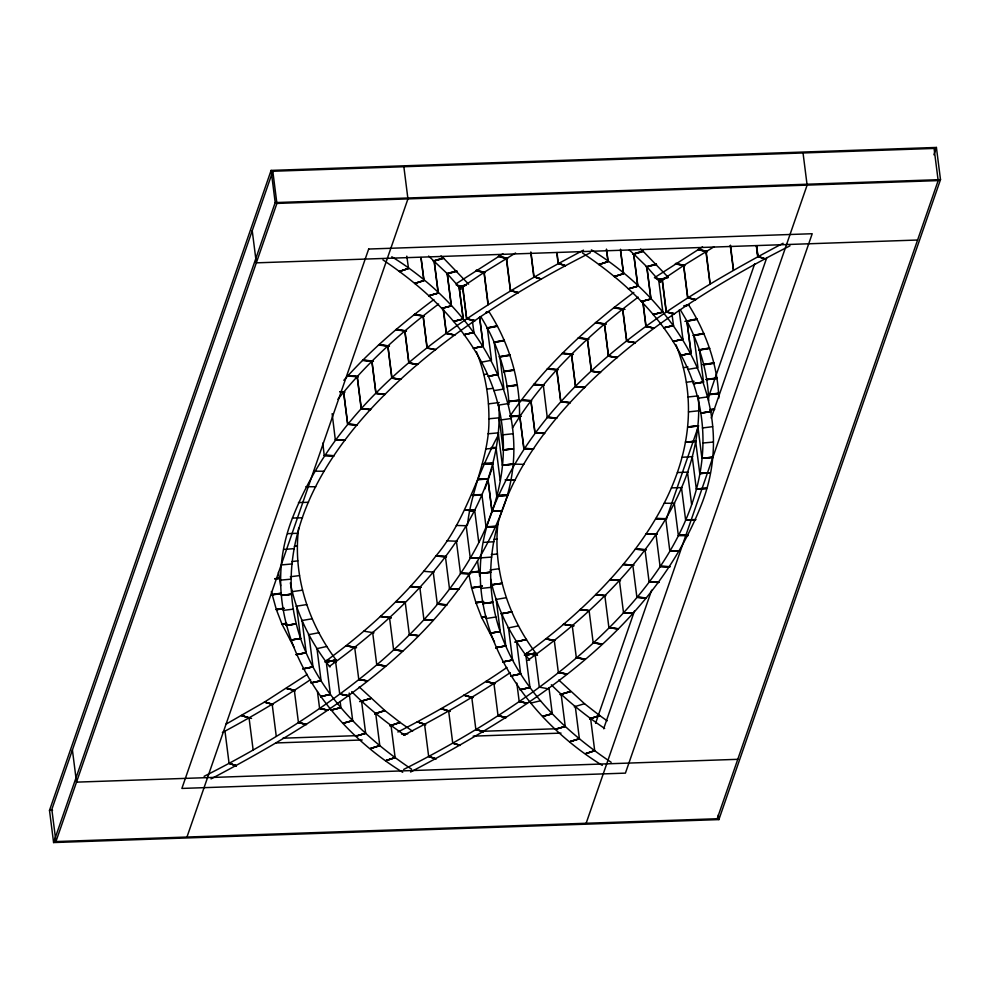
<?xml version="1.0" encoding="UTF-8"?>
<svg xmlns="http://www.w3.org/2000/svg" width="990" height="990" viewBox="0 0 990 990"><rect width="100%" height="100%" fill="white"/><g stroke="black" fill="none" stroke-linecap="round" stroke-linejoin="round"><path stroke-width="1.49" d="M325.858 662.36L336.055 659.872C307.977 622.475 292.607 574.707 298.695 527.893M467.528 524.836C471.129 488.726 489.778 455.586 488.911 418.77C489.06 395.864 485.063 372.859 476.363 351.623M602.279 765.394C517.523 713.258 452.69 611.87 492.005 511.261C542.037 383.081 666.629 304.734 783.09 243.268M537.545 655.38C508.786 618.453 492.847 570.945 497.859 524.032M485.991 312.308L489.097 311.862C508.699 342.726 520.134 378.997 519.527 415.701L510.333 416.79M524.316 655.071C618.552 587.169 725.398 470.126 675.96 344.743M484.877 489.011L491.758 469.136M211.006 778.907C327.443 717.453 451.997 639.132 502.054 511.001L502.116 510.828C541.382 410.231 476.536 308.892 391.805 256.769M49.5 810.377L271.112 170.404L936.404 147.448L940.5 179.623L718.889 819.596L53.596 842.552L49.5 810.377L52.581 810.278M272.807 171.258L51.827 809.399L55.923 841.562L717.193 818.742L938.173 180.601L934.077 148.438L272.807 171.258L276.903 203.42L55.923 841.562M53.596 842.552L275.195 202.579L271.112 170.404M186.962 837.045L407.942 198.903L403.858 166.728M595.572 723.294L634.479 610.966M666.295 519.057L698.631 425.7M708.221 397.98L754.702 263.773M603.64 728.764L651.63 590.189M711.228 418.052L766.792 257.598M586.142 823.272L807.122 185.13L803.038 152.955M933.879 154.762L936.404 147.448M324.732 661.951C366.053 631.645 404.712 597.032 435.798 556.095C465.894 520.579 476.536 474.643 498.539 434.684M410.59 772.014C527.051 710.548 651.643 632.202 701.675 504.021C740.99 403.4 676.17 302.012 591.401 249.876M583.506 250.148C467.045 311.615 342.453 389.961 292.421 518.141C253.094 618.762 317.926 720.151 402.695 772.287M512.412 428.076C544.339 376.014 589.718 333.618 638.204 297.136M633.81 292.434L633.476 292.669C586.773 327.405 543.064 367.364 510.234 415.775L520.926 416.233M337.936 399.242C366.733 362.909 401.618 331.798 438.62 304.029M343.839 380.308C370.656 350.076 401.532 323.668 433.892 299.549M460.016 288.573L484.023 272.411L515.555 253.007M659.6 281.68L683.62 265.53L713.864 246.881M456.043 283.821L502.92 253.787M654.402 277.757L702.516 246.894M225.732 724.334L264.478 702.083L307.308 674.376M397.881 731.994C435.513 712.788 472.044 691.391 506.905 667.495M406.791 256.163L408.536 268.55L399.391 271.47L408.35 268.414M606.561 249.406L608.12 261.657L598.975 264.578L607.947 261.533M359.197 686.924L384.937 710.597L400.084 722.428L390.171 725.806L400.084 722.428L412.607 731.251M589.755 718.913L599.68 715.547L607.192 720.831M585.734 753.749L594.705 750.692L590.609 718.53M399.391 271.47L408.449 268.488M598.975 264.578L608.033 261.595L606.387 249.282M589.656 718.839L599.68 715.547L584.533 703.717L558.781 680.031M585.647 753.687L594.705 750.692L585.56 753.613M421.084 257.672L424.005 280.653L414.699 283.437L423.844 280.517M620.482 249.257L623.601 273.76L614.295 276.544L623.44 273.624M374.826 713.827L384.937 710.597L374.653 713.679M389.973 725.658L400.084 722.428M385.976 760.506L395.121 757.585L391.025 725.423M584.533 703.717L574.237 706.786M589.57 718.777L599.68 715.547M570.24 741.659L579.385 738.738L575.301 706.563M414.699 283.437L423.93 280.578L420.923 257.536M614.295 276.544L623.514 273.698L620.507 250.656M374.74 713.753L384.937 710.597M570.166 741.584L579.385 738.738L570.079 741.522M433.014 261.026L443.297 257.945M434.214 260.939L438.31 293.114L428.856 295.762L438.162 292.978L434.065 260.803M632.598 254.145L642.881 251.064M629.306 250.124L633.736 253.985L637.894 286.221L628.44 288.87L637.746 286.085L633.662 253.923M360.657 701.489L370.941 698.408L359.593 701.588M356.338 736.077L365.657 733.293L361.56 701.13M370.495 748.403L379.801 745.619L375.705 713.456M560.253 694.596L570.537 691.515L560.6 694.299M555.935 729.197L565.24 726.413L561.144 694.238M434.635 260.729L443.532 258.155L468.604 284.167M428.856 295.762L438.236 293.04M632.746 254.269L643.116 251.262L668.201 277.274L658.127 279.91L668.399 277.497M628.44 288.87L637.82 286.147M360.57 701.415L370.941 698.408M560.167 694.522L570.537 691.515M555.86 729.123L565.24 726.413L555.786 729.061M433.818 261.15L443.743 258.365M446.639 273.673L456.563 270.889M633.402 254.257L643.339 251.472M461.117 289.315L447.257 273.685L451.403 305.922L441.812 308.422L451.267 305.774L447.183 273.611L428.621 256.063M646.223 266.793L656.16 264.008M633.736 253.985L646.841 266.793L650.999 299.029L641.409 301.542L650.863 298.893L646.767 266.718M343.233 723.282L352.688 720.621L349.173 693.049M446.775 273.809L456.786 271.099M441.812 308.422L451.341 305.848M656.37 264.219L646.371 266.929L656.568 264.429M641.409 301.542L650.937 298.955M446.898 273.945L456.972 271.31M458.531 286.803L465.733 284.922M453.581 321.416L463.171 318.916L459.075 286.741L463.295 319.052L453.581 321.416L463.233 318.99M658.672 279.861L662.879 312.172L653.165 314.535L662.755 312.023M331.328 710.139L340.919 707.627L340.139 701.502M540.515 700.747L530.801 703.11M542.681 716.253L552.271 713.74L548.967 687.704M458.667 286.939L465.906 285.108M653.165 314.535L662.83 312.098M331.266 710.065L340.919 707.627L331.204 709.991M458.778 287.088L466.067 285.306M658.362 280.195L665.651 278.425M472.478 321.639L473.95 332.504L464.124 334.719L473.839 332.355M672.062 314.746L673.534 325.623L663.708 327.839L673.423 325.475M320.661 696.7L330.375 694.337L326.292 662.162M525.455 655.467L535.652 652.992L525.331 655.318M464.124 334.719L473.901 332.43M663.708 327.839L673.485 325.549M320.599 696.626L330.375 694.337L320.55 696.552M525.393 655.392L535.652 652.992M479.606 317.072L483.355 346.253L473.43 348.319L483.256 346.104L479.556 316.998M684.115 305.749L688.681 304.982C706.229 332.875 717.688 365.038 718.827 398.129M679.152 310.105L682.939 339.36L673.027 341.426L682.852 339.211M316.54 648.759L326.849 646.433M516.124 641.866L526.445 639.54L516.025 641.718M510.828 676.071L520.653 673.856L516.57 641.681M520.146 689.659L529.972 687.444L525.876 655.281M486.127 312.506L489.097 311.862M473.43 348.319L483.306 346.178M684.238 305.947L688.681 304.982M673.027 341.426L682.902 339.285M514.59 642.114L526.445 639.54M486.251 312.716L489.233 312.098M486.783 327.975L497.203 325.797M684.35 306.133L688.817 305.205M481.499 362.179L491.498 360.261L487.328 327.938M684.894 321.391L696.799 318.916M708.667 400.715C707.986 372.933 699.806 345.671 686.961 321.131L691.094 353.381L681.095 355.286L691.008 353.22L686.924 321.057L680.316 309.721M318.879 632.721L308.373 634.726M508.043 628.007L518.463 625.841M311.145 682.803L321.069 680.736L316.973 648.574M502.673 662.062L512.585 659.996L508.501 627.821M486.87 328.123L497.339 326.032M686.466 321.23L696.923 319.139M681.095 355.286L691.057 353.294M486.944 328.272L497.45 326.267M493.676 342.231L504.182 340.226M686.54 321.379L697.034 319.374M693.272 335.338L703.766 333.333M494.22 342.206L498.378 374.529L488.305 376.287L498.304 374.381M687.902 369.394L697.962 367.649L693.804 335.325M282.138 624.504L286.642 623.638M312.147 618.762L301.566 620.606M481.722 617.611L486.226 616.758M501.237 613.887L511.731 611.882L501.163 613.726M303.002 668.795L313.001 666.876L308.905 634.714M495.78 647.794L505.779 645.876L501.695 613.713M493.75 342.379L504.294 340.449M693.346 335.486L703.89 333.568M488.305 376.287L498.341 374.455M271.359 591.575L276.358 609.605L282.026 624.269L286.543 623.44M468.889 574.472L471.599 587.85L475.955 602.724L481.61 617.376L486.127 616.56M501.188 613.8L511.731 611.882M493.812 342.528L504.38 340.684M499.294 356.722L509.862 354.878M693.408 335.647L703.977 333.803M698.878 349.829L709.459 347.985M493.849 390.629L503.972 389.033L499.826 356.709M699.41 349.817L703.556 382.152L693.433 383.736L703.506 381.992M276.458 609.84L284.006 608.528M306.665 604.581L296.035 606.251M281.927 624.034L286.469 623.242M476.042 602.96L483.59 601.648M495.681 599.532L506.249 597.7M290.59 640.184L300.651 638.426L296.567 606.264M481.524 617.141L486.053 616.349M296.121 654.526L306.195 652.769L302.099 620.606M490.174 633.291L500.247 631.533L496.151 599.371M499.356 356.87L509.961 355.113M698.94 349.99L709.545 348.22M693.433 383.736L703.531 382.066M276.358 609.605L283.932 608.355M475.955 602.724L483.528 601.462M490.149 633.216L500.247 631.533L490.124 633.13M499.393 357.031L510.023 355.348M483.875 374.529L486.919 374.096M503.613 371.423L514.243 369.74M698.99 350.138L709.62 348.468M683.459 367.649L688.038 367.005M703.209 364.53L713.84 362.86M498.118 405.182L508.241 403.586M697.702 398.302L707.862 396.866M272.077 594.978L281.185 593.542M302.445 590.189L291.778 591.698M276.297 609.37L283.882 608.169M471.661 588.085L482.291 586.414M491.411 584.979L502.041 583.296L491.362 584.805M286.271 625.47L296.394 623.873L286.221 625.309M475.881 602.477L481.957 601.524M485.855 618.577L495.978 616.98M503.663 371.572L514.317 369.988M703.246 364.691L713.901 363.095M272.002 594.73L281.135 593.369M471.599 587.85L482.254 586.253M491.387 584.892L502.041 583.296M286.246 625.383L296.394 623.873M503.687 371.733L514.367 370.235M486.82 389.12L492.933 388.352M506.645 386.323L517.312 384.813M703.284 364.852L713.951 363.342M686.416 382.227L694.052 381.274M706.229 379.43L716.909 377.933M501.101 419.933L511.261 418.498M710.882 411.766L700.685 413.04L710.845 411.605M275.096 579.051L279.675 578.395M299.5 575.598L290.317 576.749M271.953 594.495L281.098 593.196M470.114 572.802L479.259 571.515M489.939 570.005L499.084 568.718M293.399 609.122L283.214 610.397M471.549 587.602L482.217 586.092M482.835 603.677L492.995 602.242L482.798 603.504M506.682 386.471L517.362 385.061M706.266 379.591L716.958 378.168M700.685 413.04L710.87 411.692M275.059 578.853L279.638 578.247M470.064 572.579L479.234 571.354M482.811 603.591L492.995 602.242M506.694 386.632L517.399 385.308M488.503 403.871L499.207 402.534M508.377 401.396L519.082 400.059M706.291 379.752L716.983 378.415M688.1 396.978L697.282 395.988M707.961 394.503L718.666 393.166M502.796 434.845L512.993 433.744M702.393 427.965L712.577 426.69M291.704 561.615L297.817 560.847M275.034 578.655L279.626 578.086M497.401 553.967L491.288 554.623M281.519 595.473L291.704 594.21L281.507 595.312M470.04 572.344L479.21 571.193M491.288 587.317L481.091 588.431M508.39 401.544L519.107 400.307M707.986 394.664L718.691 393.414M281.507 595.398L291.704 594.21M508.402 401.717L519.107 400.554M707.986 394.824L718.703 393.661M488.911 418.77L499.628 417.78M510.333 416.443L519.515 415.454M688.508 411.877L699.212 410.726M709.929 409.563L714.52 409.056M513.414 448.804L503.205 449.918L499.121 417.743M702.801 443.025L712.998 442.085M294.339 546.282L297.408 545.948M493.936 539.402L496.992 539.067M291.295 579.138L281.098 580.078M480.682 573.359L490.879 572.257L480.682 573.198M510.345 416.617L519.527 415.701M709.929 409.736L714.52 409.278M480.682 573.272L490.879 572.257M709.917 409.91L714.508 409.489M488.045 433.793L498.762 432.816M698.334 426.096L687.642 426.913L698.346 425.923M712.119 457.281L701.922 458.221L697.839 426.059M281.964 564.882L292.161 563.941M491.758 557.061L481.573 557.828M687.642 426.913L698.346 426.009M485.917 448.928L496.609 448.124M696.156 441.416L685.501 442.047L696.193 441.231M512.523 464.335L502.338 465.102L498.242 432.939M709.941 472.75L699.769 473.529L695.673 441.354M469.446 511.211L474.037 510.865M284.142 549.413L294.327 548.646M493.911 541.753L483.764 542.359M685.501 442.047L696.18 441.317M469.483 510.964L474.062 510.654M493.119 463.704L482.501 464.149L493.168 463.518M682.098 457.269L692.752 456.637M472.948 495.483L482.081 494.95M506.88 495.198L496.733 495.804L492.636 463.629M469.545 510.704L474.111 510.432M297.767 533.251L287.669 533.684M487.216 526.965L497.364 526.371M482.501 464.149L493.144 463.605M473.01 495.235L482.13 494.765M477.762 479.692L488.441 478.987L477.935 479.185M677.42 472.552L688.038 472.094M473.084 494.975L482.18 494.592M706.427 488.478L696.317 488.911L692.233 456.749M302.495 517.795L292.446 518.055M487.946 478.999L492.005 511.261L502.116 510.828M275.195 202.579L940.5 179.623M276.903 203.42L938.173 180.601M917.594 240.026L256.323 262.845L252.227 230.682M477.836 479.432L488.417 479.073M492.005 511.261L502.091 510.914L491.981 511.347L487.884 479.172M282.905 738.193L356.87 735.644M401.544 734.097L407.707 733.887M483.207 731.276L555.613 728.776M275.888 742.946L362.204 739.976M473.171 736.139L561.021 733.107M737.773 759.318L76.502 782.137L72.406 749.975M483.863 463.852L492.909 463.617M671.492 487.884L682.048 487.6M471.908 494.765L482.378 494.666M508.08 495.408L498.106 495.507M298.448 502.561L308.496 502.301M695.648 519.601L685.6 519.874L681.504 487.699M483.962 463.592L492.971 463.444M491.263 447.987L495.755 447.95M484.085 463.345L493.057 463.258M505.37 479.977L515.345 479.89L505.457 479.804M315.748 486.771L305.861 486.696M664.315 503.229L674.697 503.316M475.101 510.196L464.731 510.122L475.2 510.023M495.99 526.668L486.016 526.754L481.92 494.592M688.31 535.305L678.336 535.392L674.252 503.229M491.387 447.74L495.854 447.728M505.407 479.89L515.345 479.89M464.731 510.122L475.15 510.11M688.273 535.38L678.336 535.392L688.223 535.466M491.523 447.48L495.965 447.517M523.859 464.36L514.07 464.112M314.375 471.178L324.262 471.252M666.716 518.859L655.9 518.587L666.282 518.661M456.303 525.467L467.119 525.752M679.709 550.997L669.822 550.91L665.738 518.748M655.9 518.587L666.233 518.76M679.672 551.083L669.822 550.91L679.61 551.17M509.887 416.283L520.703 416.555M519.849 416.283L523.933 448.445L533.61 448.866L523.821 448.618L519.787 416.357M324.349 455.326L334.014 455.746L324.237 455.499L322.789 443.075M656.939 534.377L646.247 533.919L657.063 534.192M446.663 540.8L457.343 541.27M480.026 558.051L470.238 557.803L466.142 525.64M669.859 566.664L660.07 566.416L655.986 534.254M510.048 416.023L520.814 416.394M523.871 448.532L533.61 448.866M324.287 455.412L334.014 455.746M646.247 533.919L657.001 534.291M521.099 400.48L531.791 400.95M530.888 400.727L534.922 432.989L544.587 433.41L535.046 432.816L530.962 400.653M335.462 439.696L345.003 440.29L335.325 439.869L332.145 413.659M645.938 549.858L635.382 549.202L646.074 549.673M446.341 556.739L435.798 556.095L446.49 556.553M470.151 573.717L460.486 573.309L456.39 541.134M658.758 582.293L649.093 581.873L644.997 549.71M521.272 400.232L530.38 400.703M534.984 432.902L544.587 433.41M335.387 439.783L345.003 440.29M635.382 549.202L646.012 549.759M435.798 556.095L446.416 556.652M533.536 384.751L544.092 385.395M521.482 399.972L530.516 400.529M339.978 392.003L344.495 392.288M543.3 385.085L547.247 417.421L556.788 418.003L547.383 417.248M343.703 391.966L347.725 424.215L357.204 424.896L347.651 424.302L343.567 392.139M623.316 564.436L633.798 565.179L623.316 564.436L632.363 564.993M423.732 571.317L434.127 572.158M646.433 597.861L636.892 597.267L632.796 565.104M459.038 589.347L449.497 588.765L445.413 556.59M446.849 604.754L437.308 604.16L433.212 571.997M533.746 384.491L544.215 385.234M340.139 391.805L344.631 392.127M547.309 417.335L556.788 418.003M347.725 424.215L357.204 424.896M646.371 597.948L636.892 597.267L646.297 598.034M446.775 604.828L437.308 604.16L446.7 604.915M547.21 369.097L557.605 369.938M533.969 384.244L544.351 385.073M347.614 375.99L358.009 376.819M560.934 401.767L570.178 402.695L560.773 401.94L556.689 369.777M340.312 391.607L344.768 391.966M357.254 376.485L361.338 408.66L370.594 409.588L361.189 408.821L357.167 376.571M620.297 580.598L610.075 579.571L620.47 580.412M420.713 587.478L410.491 586.464L420.886 587.293M632.907 613.342L623.502 612.587L619.406 580.412M547.433 368.849L557.741 369.777M347.837 375.73L358.157 376.658M570.178 402.695L560.847 401.853L556.838 369.604M361.263 408.746L370.594 409.588M610.075 579.571L620.396 580.499M410.491 586.464L420.8 587.392M632.833 613.429L623.502 612.587L632.746 613.515M562.085 353.554L572.307 354.581M547.668 368.589L557.89 369.617M362.489 360.447L372.71 361.461M571.577 354.234L575.586 386.484L584.756 387.498L575.499 386.57L571.416 354.395M348.084 375.482L358.306 376.509M376.076 393.29L385.16 394.379L375.915 393.451L371.819 361.288M604.754 595.708L595.671 594.606L605.892 595.634M405.157 602.588L396.074 601.499L404.836 602.378M618.181 628.712L608.924 627.784L604.841 595.621L595.671 594.606M433.162 620.396L423.906 619.468L419.822 587.305M562.32 353.306L573.024 354.482M362.736 360.187L373.428 361.375M575.586 386.484L584.756 387.498M385.16 394.379L375.99 393.364L371.993 361.115M396.074 601.499L405.244 602.502L409.34 634.677L418.424 635.766M618.094 628.798L608.924 627.784L618.008 628.885M578.135 338.147L587.218 339.236M562.58 353.059L573.173 354.333M378.539 345.027L389.144 346.302M591.575 371.163L600.485 372.413L591.401 371.324L587.305 339.162M362.996 359.939L372.079 361.041M387.894 345.881L391.99 378.044L400.888 379.306L391.805 378.205L387.808 345.956M602.106 644.119L593.196 642.869L589.112 610.694L580.115 609.518L589.199 610.62M390.914 617.871L380.519 616.411L391.124 617.686M602.279 643.958L593.196 642.869L602.192 644.045M402.695 650.838L393.612 649.749L389.515 617.587M578.395 337.899L587.392 339.075M600.485 372.413L591.488 371.238L587.478 338.988M378.799 344.78L389.305 346.154M391.892 378.131L400.888 379.306M580.115 609.518L589.112 610.694M380.519 616.411L391.025 617.785M402.608 650.925L393.612 649.749L402.522 651.012M595.349 322.889L604.259 324.138M578.667 337.652L589.062 339.112M608.627 356.066L617.339 357.489L608.442 356.227L604.346 324.064M395.765 329.769L406.147 331.242M379.083 344.532L389.466 346.005M409.043 362.959L417.755 364.37L408.845 363.12L404.762 330.945M573.594 625.94L563.434 624.282L573.829 625.754M363.85 631.175L374.01 632.833M385.654 665.936L376.745 664.674L372.661 632.511M595.634 322.641L605.905 324.2M617.339 357.489L608.528 356.153L604.543 323.903M396.037 329.522L406.321 331.093M417.755 364.37L408.944 363.033L404.947 330.784M563.434 624.282L573.717 625.853M385.555 666.023L376.745 664.674L385.457 666.097M613.701 307.803L623.873 309.462M595.931 322.394L606.09 324.052M622.611 309.053L626.608 341.303L635.32 342.726L626.806 341.142L622.722 308.979M414.117 314.684L424.277 316.342M396.334 329.286L406.506 330.945M554.672 640.555L545.651 638.884L554.375 640.307M585.053 659.216L576.341 657.793L572.245 625.63M567.072 673.98L558.36 672.557L554.276 640.382M356.573 647.72L346.067 645.765L356.227 647.423M367.488 680.86L358.776 679.437L354.68 647.274M613.998 307.556L624.64 309.412M626.707 341.228L635.32 342.726M414.414 314.436L423.534 316.033M427.111 348.109L435.724 349.618L427.222 348.035L423.126 315.86L427.012 348.195M545.651 638.884L554.784 640.468M346.067 645.765L355.187 647.361M367.389 680.947L358.776 679.437L367.278 681.021M614.32 307.321L624.826 309.276M642.968 301.913L646.086 326.415L654.378 328.16L645.876 326.576L642.857 301.987M414.723 314.201L423.732 315.872M443.384 308.793L446.391 333.382L454.794 335.041L446.28 333.457L443.161 308.954M535.59 655.133L526.804 653.289L535.813 654.972M547.804 688.706L539.303 687.122L535.206 654.959M335.994 662.025L327.22 660.182L336.229 661.852M348.22 695.586L339.706 694.015L335.622 661.84M645.975 326.49L654.378 328.16M446.391 333.382L454.794 335.041M526.804 653.289L535.701 655.058M327.22 660.182L336.117 661.939M348.109 695.673L339.706 694.015L347.997 695.747M656.642 278.846L662.496 280.071M666.443 311.899L674.499 313.793L666.208 312.06L662.124 279.885M458.519 286.036L462.912 286.964M466.847 318.792L474.915 320.686L466.624 318.941L462.528 286.778M527.472 703.222L519.181 701.477L516.842 683.1M327.876 710.115L319.584 708.37L317.443 691.515M655.491 278.314L662.706 279.923M674.499 313.793L666.32 311.974L662.347 279.737M457.343 285.516L463.122 286.803M474.915 320.686L466.736 318.867L462.763 286.617M527.361 703.308L519.181 701.477L527.237 703.383M327.764 710.189L319.584 708.37L327.653 710.263M675.316 263.786L683.855 265.79M655.826 278.091L662.941 279.762M683.744 265.444L687.827 297.619L695.661 299.673L687.592 297.767L683.62 265.53M475.732 270.666L484.271 272.683M456.229 284.984L463.345 286.654M494.79 683.781L485.979 681.466L494.517 683.484M506.088 717.515L498.019 715.609L493.936 683.447M295.193 690.661L286.395 688.359L294.933 690.364M675.675 263.55L684.61 265.778M687.716 297.693L695.661 299.673M476.079 270.431L485.026 272.658M485.979 681.466L494.926 683.694M505.977 717.589L498.019 715.609L505.853 717.663M286.395 688.359L295.329 690.574M697.95 249.591L706.761 251.906M676.034 263.315L684.845 265.629M498.366 256.484L507.165 258.786M476.45 270.208L485.249 272.51M510.654 290.466L518.228 292.681L510.407 290.627L506.311 258.452M472.589 697.678L464.062 695.19L472.874 697.505M483.689 731.548L475.868 729.494L471.772 697.319M273.005 704.558L264.478 702.083L273.277 704.397M306.257 724.556L298.435 722.502L294.339 690.327M698.321 249.356L706.984 251.757M498.725 256.249L507.4 258.65M518.228 292.681L510.518 290.54L506.558 258.303M464.062 695.19L472.737 697.591M483.565 731.622L475.868 729.494L483.442 731.697M264.478 702.083L273.141 704.472M698.693 249.133L707.219 251.621M499.108 256.026L507.635 258.501M530.925 252.203L534.043 276.717L541.357 279.069L533.783 276.853L530.788 252.277M449.967 711.476L441.193 708.654L449.72 711.142M460.313 745.309L452.727 743.106L448.643 710.931M250.383 718.369L241.597 715.547L251.547 718.443M533.907 276.779L541.357 279.069M441.193 708.654L449.571 711.216M460.177 745.383L452.727 743.106L460.053 745.458M241.597 715.547L249.975 718.109M756.607 245.631L757.969 256.361L765.023 258.848L757.709 256.497L756.335 245.78M558.385 263.241L565.439 265.741L558.113 263.389L556.751 252.66M425.836 724.829L417.384 721.834L424.698 724.185M435.971 758.785L428.658 756.422L424.562 724.259L417.384 721.834M236.387 765.666L229.074 763.315L224.978 731.152M765.023 258.848L757.833 256.422L756.471 245.706M565.439 265.741L558.249 263.315L557.024 252.524M435.848 758.847L428.658 756.422L435.711 758.922M236.251 765.74L229.074 763.315L236.115 765.815M640.555 249.035L643.116 251.262M440.958 255.915L443.532 258.155M646.841 266.793L660.714 282.422M480.732 316.602C497.104 343.047 507.499 373.428 508.984 404.588M494.505 642.003L481.61 617.376M294.191 647.646L282.026 624.269M479.63 575.933L477.526 560.897M280.64 585.758L278.45 572.257M730.509 245.322L733.503 269.899M730.249 245.458L733.367 269.973M706.155 251.423L710.115 283.66M705.895 251.571L709.991 283.734M687.505 472.205L691.602 504.368M718.307 814.993L718.889 819.596M484.147 272.337L488.243 304.499M484.023 272.411L488.008 304.66M496.089 448.247L500.173 480.41M474.656 510.11L478.752 542.285M272.176 704.212L276.272 736.374M249.047 717.824L253.143 749.987M582.516 252.995A933.298 402.831 -7.2 0 1 403.685 769.44M698.297 395.79A933.298 402.831 -7.2 0 1 527.781 660.367M510.196 672.655A933.298 402.831 -7.2 0 1 403.586 735.248M611.164 762.288A933.298 402.831 -7.2 0 1 789.995 245.829M382.92 259.887A933.261 402.806 -7.2 0 1 204.088 776.333M498.898 405.677A933.261 402.806 -7.2 0 1 329.447 666.344M310.613 679.548A933.261 402.806 -7.2 0 1 222.391 732.526M604.655 728.491A933.298 402.831 -7.2 0 1 551.319 684.771M529.563 660.144A933.298 402.831 -7.2 0 1 490.545 578.94M411.58 769.168A933.298 402.831 -7.2 0 1 590.411 252.722M405.058 735.372A933.298 402.831 -7.2 0 1 351.722 691.651M329.979 667.037A933.298 402.831 -7.2 0 1 290.355 582.875M368.676 249.035L181.888 788.436L625.42 773.128L812.208 233.727L368.676 249.035M395.121 757.585L386.15 760.629L395.121 757.585M379.801 745.619L370.656 748.539L379.801 745.619M365.657 733.293L356.264 736.015L365.657 733.293M552.271 713.74L542.817 716.389L552.271 713.74M352.688 720.621L343.159 723.207L352.688 720.621M529.972 687.444L520.257 689.807L529.972 687.444M336.055 659.872L325.797 662.273L336.055 659.872M321.069 680.736L311.244 682.952L321.069 680.736M520.653 673.856L510.778 675.997L520.653 673.856M313.001 666.876L303.076 668.943L313.001 666.876M512.585 659.996L502.623 661.976L512.585 659.996M306.195 652.769L296.196 654.675L306.195 652.769M505.779 645.876L495.743 647.72L505.779 645.876M300.651 638.426L290.553 640.097L300.651 638.426M513.414 448.891L503.205 449.918L513.414 448.977M512.535 464.174L502.338 465.102L512.523 464.248M712.119 457.368L701.922 458.221L712.107 457.454M709.929 472.836L699.769 473.529L709.917 472.923M706.464 488.318L696.317 488.911L706.452 488.392M506.855 495.285L496.733 495.804L506.831 495.371M496.052 526.494L486.016 526.754L496.027 526.581M695.611 519.688L685.6 519.874L695.574 519.775M480.125 557.877L470.238 557.803L480.076 557.964M470.275 573.557L460.486 573.309L470.213 573.643M669.809 566.75L660.07 566.416L669.747 566.837M459.174 589.186L449.497 588.765L459.113 589.273M658.697 582.38L649.093 581.873L658.635 582.466M433.311 620.223L423.906 619.468L433.236 620.309M418.584 635.605L409.34 634.677L418.51 635.679M585.239 659.055L576.341 657.793L585.152 659.13M566.973 674.054L558.36 672.557L566.874 674.14M306.492 724.395L298.435 722.502L306.38 724.47"/></g></svg>
